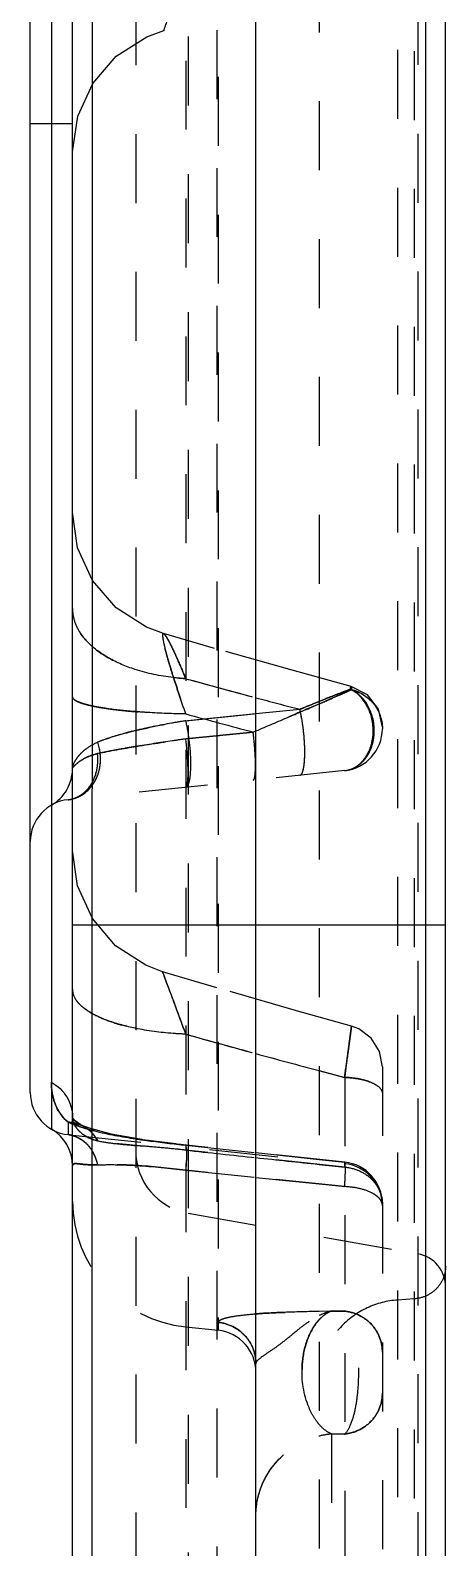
# Model space of a CAD drawing. Header units: millimetres. Extents: x 1727 to 4210, y -6182 to 759.
# Drawn here: x 3011.46 to 3021.31, y -571.47 to -535.51 of the extents above; entities that cross this region are included whole.
import ezdxf

# ---------------------------------------------------------------- set-up
doc = ezdxf.new("R2010")
doc.units = ezdxf.units.MM
doc.header["$LTSCALE"] = 16.335
doc.linetypes.add('HIDDEN', pattern=[0.2, 0.1, -0.1])
doc.layers.get('0').update_dxf_attribs({"linetype": 'CONTINUOUS'})
doc.layers.add('DEFAULT_2', color=8, linetype='HIDDEN')

msp = doc.modelspace()

# ---------------------------------------------------------------- linework, layer by layer
at = {"color": 7, "linetype": 'Continuous'}
for p, q in [((3016.811, -591.714), (3016.811, -415.714)), ((3012.931, -593.711), (3012.935, -415.917)), ((3020.838, -591.503), (3020.838, -415.925)), ((3012.461, -593.626), (3012.461, -416.416)), ((3021.311, -591.003), (3021.311, -416.424)), ((3011.961, -458.873), (3011.961, -560.443)), ((3011.461, -560.688), (3011.461, -459.739)), ((3011.461, -537.714), (3012.461, -537.714)), ((3012.461, -556.714), (3021.311, -556.714)), ((3012.357, -561.385), (3012.357, -561.683)), ((3012.461, -561.694), (3012.357, -561.683))]:
    msp.add_line(p, q, dxfattribs=at)
for centre, radius, start, end in [((3012.461, -560.688), 1, 180, 264), ((3012.848, -560.751), 0.803, 230.9375, 232.2185), ((3013.518, -558.742), 2.887, 246.289, 248.3554), ((3012.33, -562.185), 0.8, 82.6442, 88.1137), ((3011.461, -562.42), 1, 0, 60)]:
    msp.add_arc(centre, radius, start, end, dxfattribs=at)
for points, knots in [([(3011.961, -560.443), (3012.108, -560.524), (3012.364, -560.762), (3012.46, -561.099), (3012.461, -561.263)], [0, 0, 0, 0, 0.505086, 1, 1, 1, 1]), ([(3011.961, -560.443), (3011.961, -560.616), (3012.011, -560.964), (3012.21, -561.267), (3012.343, -561.374)], [0, 0, 0, 0, 0.504046, 1, 1, 1, 1])]:
    msp.add_open_spline(points, degree=3, knots=knots, dxfattribs=at)
msp.add_open_spline([(3012.357, -561.683), (3012.393, -561.686), (3012.43, -561.694), (3012.465, -561.704)], degree=3, dxfattribs=at)
at = {"layer": 'DEFAULT_2', "color": 8, "linetype": 'HIDDEN'}
for p, q in [((3015.881, -417.893), (3015.881, -589.534)), ((3018.311, -419.579), (3018.311, -587.849)), ((3013.961, -423.623), (3013.961, -577.455)), ((3020.172, -428.163), (3020.172, -589.844)), ((3020.567, -428.191), (3020.567, -581.852)), ((3015.148, -428.418), (3015.148, -581.625)), ((3020.65, -430.15), (3020.65, -579.893)), ((3015.201, -431.11), (3015.201, -578.932)), ((3015.916, -520.277), (3015.916, -566.321)), ((3014.618, -549.808), (3014.618, -549.808)), ((3015.148, -551.875), (3017.853, -551.603)), ((3017.853, -551.603), (3016.811, -551.707)), ((3016.811, -551.707), (3015.148, -551.875)), ((3019.811, -552.023), (3019.811, -552.061)), ((3015.148, -552.304), (3016.746, -552.141)), ((3016.746, -552.141), (3015.148, -552.304)), ((3016.746, -552.141), (3016.812, -552.113)), ((3018.916, -553.055), (3012.357, -553.745)), ((3018.311, -560.166), (3018.916, -560.326)), ((3019.811, -560.075), (3019.811, -580.584)), ((3011.961, -560.443), (3011.961, -561.544)), ((3018.916, -560.326), (3018.916, -578.735)), ((3012.357, -561.385), (3012.661, -561.455)), ((3012.461, -561.694), (3018.916, -562.372)), ((3012.661, -561.455), (3012.668, -561.458)), ((3013.951, -561.94), (3014.184, -561.96)), ((3014.915, -561.905), (3014.067, -561.795)), ((3018.917, -562.333), (3014.869, -561.9)), ((3015.148, -561.933), (3015.149, -561.931)), ((3015.148, -561.933), (3015.149, -561.931)), ((3018.916, -562.334), (3015.148, -561.933)), ((3015.148, -561.933), (3016.811, -562.11)), ((3018.916, -562.451), (3015.148, -562.051)), ((3016.811, -562.11), (3018.311, -562.27)), ((3018.311, -562.27), (3018.916, -562.334)), ((3018.311, -562.388), (3018.916, -562.451)), ((3018.916, -562.334), (3018.917, -562.333)), ((3018.916, -562.914), (3015.148, -562.524)), ((3015.148, -562.524), (3016.811, -562.696)), ((3016.811, -562.696), (3018.311, -562.852)), ((3018.311, -562.852), (3018.86, -562.908)), ((3018.86, -562.908), (3018.916, -562.914)), ((3015.201, -563.548), (3020.65, -564.508)), ((3020.567, -565.576), (3020.172, -565.603)), ((3018.602, -565.864), (3018.31, -565.872)), ((3018.602, -565.864), (3018.916, -565.867)), ((3018.916, -565.867), (3018.602, -565.864)), ((3015.148, -566.24), (3015.916, -566.321)), ((3018.602, -568.778), (3018.602, -577.29)), ((3018.915, -568.78), (3018.603, -568.778)), ((3018.603, -568.778), (3018.915, -568.78))]:
    msp.add_line(p, q, dxfattribs=at)
for points in [[(3012.461, -538.391), (3012.584, -537.544), (3012.94, -536.766), (3013.5, -536.121), (3014.221, -535.66), (3014.629, -535.509)], [(3014.618, -549.808), (3014.213, -549.657), (3013.496, -549.195), (3012.938, -548.552), (3012.583, -547.776), (3012.461, -546.93)], [(3019.072, -551.058), (3017.674, -550.677), (3015.832, -550.159), (3014.618, -549.808)], [(3019.811, -552.023), (3019.718, -551.601), (3019.454, -551.258), (3019.072, -551.058)], [(3014.597, -557.821), (3014.197, -557.669), (3013.485, -557.205), (3012.933, -556.562), (3012.582, -555.789), (3012.461, -554.948)], [(3019.078, -559.111), (3017.771, -558.746), (3015.886, -558.203), (3014.598, -557.821)], [(3019.811, -560.075), (3019.742, -559.711), (3019.546, -559.396), (3019.248, -559.176), (3019.078, -559.111)], [(3012.477, -561.299), (3012.462, -561.266), (3012.461, -561.263)], [(3012.476, -561.297), (3012.461, -561.266), (3012.461, -561.263)], [(3012.661, -561.455), (3012.52, -561.354), (3012.476, -561.297)], [(3012.661, -561.454), (3012.524, -561.358), (3012.477, -561.299)], [(3013.408, -561.679), (3012.879, -561.539), (3012.668, -561.458)], [(3014.106, -561.801), (3013.38, -561.672), (3012.861, -561.533)]]:
    msp.add_lwpolyline(points, dxfattribs=at)
for centre, radius, start, end in [((3075.74, -330.631), 228.428, 254.61785, 255.32038), ((3074.326, -335.844), 223.027, 254.61286, 255.05564), ((3018.814, -552.126), 1.026, 56.5563, 75.0843), ((3078.082, -321.781), 237.583, 255.05497, 255.31477), ((3073.45, -338.015), 221.507, 254.73954, 255.16772), ((3073.443, -338.042), 221.479, 254.73951, 255.16775), ((3018.32, -552.113), 1.274, 356.3797, 16.4942), ((3018.811, -552.061), 1, 276.0019, 0), ((3011.461, -553.007), 1, 300, 0), ((3018.848, -552.412), 0.647, 275.6766, 278.004), ((3018.845, -552.397), 0.663, 278.0686, 295.0643), ((3012.461, -554.739), 1, 96, 180), ((3012.288, -553.092), 0.657, 276.0486, 285.682), ((3012.277, -552.991), 0.758, 276.0503, 284.3335), ((2867.789, -613.253), 156.925, 20.10896, 20.68576), ((3077.545, -337.199), 230.701, 254.30778, 255.27758), ((3075.071, -346.166), 221.399, 254.29648, 254.74315), ((3076.447, -341.192), 226.56, 254.73858, 255.13143), ((3012.327, -562.211), 0.826, 66.1949, 82.6345), ((3013.232, -560.952), 0.892, 236.0164, 242.261), ((3012.293, -562.231), 0.861, 27.9057, 47.2599), ((3016.665, -543.99), 17.997, 261.3598, 261.4823), ((3015.461, -562.07), 1.5, 180, 260), ((3009.733, -615.337), 53.563, 84.7321, 85.233), ((3011.871, -591.874), 30.002, 83.7303, 84.6841), ((3018.812, -563.328), 0.999, 0.041, 84.0511), ((3018.811, -563.366), 1, 0, 84), ((3015.461, -563.257), 3, 180, 264), ((3020.511, -565.296), 0.8, 0, 80), ((3015.813, -567.119), 0.994, 42.2153, 84.0462), ((3015.811, -567.316), 1, 0, 84), ((3015.823, -567.119), 0.989, 0.0007, 21.1321), ((3018.813, -570.823), 2.056, 95.8845, 104.363)]:
    msp.add_arc(centre, radius, start, end, dxfattribs=at)
for points, knots in [([(3014.629, -535.509), (3014.616, -535.544), (3014.724, -535.246), (3014.817, -534.996), (3015.025, -534.419), (3015.148, -534.075)], [0, 0, 0, 0, 0.073469, 0.281035, 1, 1, 1, 1]), ([(3012.461, -549.215), (3012.461, -549.312), (3012.495, -549.518), (3012.643, -549.817), (3012.895, -550.099), (3013.239, -550.353), (3013.66, -550.563), (3014.295, -550.779), (3014.806, -550.856), (3015.148, -550.876)], [0, 0, 0, 0, 0.084797, 0.179535, 0.288662, 0.41321, 0.551808, 0.699816, 1, 1, 1, 1]), ([(3013.946, -550.657), (3013.729, -550.586), (3013.33, -550.419), (3012.843, -550.069), (3012.533, -549.66), (3012.461, -549.354), (3012.461, -549.215)], [0, 0, 0, 0, 0.31291, 0.585574, 0.811014, 1, 1, 1, 1]), ([(3014.619, -549.81), (3014.614, -549.808), (3014.599, -549.813), (3014.597, -549.843), (3014.598, -549.883), (3014.612, -549.976), (3014.647, -550.132), (3014.709, -550.364), (3014.794, -550.648), (3014.898, -550.976), (3015.018, -551.335), (3015.103, -551.584), (3015.148, -551.711)], [0, 0, 0, 0, 0.007202, 0.018961, 0.039805, 0.070287, 0.158662, 0.280242, 0.43067, 0.604824, 0.796647, 1, 1, 1, 1]), ([(3015.148, -551.711), (3015.103, -551.584), (3015.018, -551.335), (3014.898, -550.976), (3014.794, -550.648), (3014.709, -550.364), (3014.647, -550.132), (3014.612, -549.976), (3014.598, -549.883), (3014.597, -549.843), (3014.599, -549.813), (3014.614, -549.808), (3014.619, -549.81)], [0, 0, 0, 0, 0.203263, 0.395087, 0.569283, 0.719748, 0.841342, 0.929718, 0.960198, 0.98104, 0.992797, 1, 1, 1, 1]), ([(3014.619, -549.81), (3014.631, -549.814), (3014.658, -549.844), (3014.699, -549.903), (3014.752, -549.998), (3014.816, -550.122), (3014.889, -550.276), (3015.004, -550.53), (3015.089, -550.733), (3015.148, -550.876)], [0, 0, 0, 0, 0.033235, 0.094809, 0.185027, 0.302943, 0.44624, 0.612094, 1, 1, 1, 1]), ([(3015.148, -550.876), (3015.089, -550.733), (3015.004, -550.53), (3014.889, -550.276), (3014.816, -550.122), (3014.752, -549.998), (3014.699, -549.903), (3014.658, -549.844), (3014.631, -549.814), (3014.619, -549.81)], [0, 0, 0, 0, 0.387708, 0.553568, 0.696907, 0.814875, 0.905134, 0.96674, 1, 1, 1, 1]), ([(3015.148, -550.876), (3015.047, -550.871), (3014.641, -550.835), (3014.238, -550.752), (3013.946, -550.657)], [0, 0, 0, 0, 0.246779, 1, 1, 1, 1]), ([(3012.461, -551.303), (3012.461, -551.331), (3012.501, -551.375), (3012.569, -551.414), (3012.698, -551.467), (3012.921, -551.525), (3013.258, -551.585), (3013.672, -551.635), (3014.311, -551.688), (3014.809, -551.706), (3015.148, -551.711)], [0, 0, 0, 0, 0.030215, 0.054857, 0.087645, 0.179552, 0.304798, 0.458896, 0.632789, 1, 1, 1, 1]), ([(3013.946, -551.657), (3013.736, -551.64), (3013.438, -551.611), (3013.068, -551.552), (3012.853, -551.508), (3012.681, -551.459), (3012.553, -551.409), (3012.461, -551.347), (3012.461, -551.303)], [0, 0, 0, 0, 0.406541, 0.576713, 0.719216, 0.832012, 0.914, 1, 1, 1, 1]), ([(3019.078, -551.134), (3019.021, -551.164), (3018.883, -551.223), (3018.656, -551.323), (3018.386, -551.441), (3017.976, -551.617), (3017.427, -551.852), (3016.978, -552.044), (3016.746, -552.141)], [0, 0, 0, 0, 0.075227, 0.176486, 0.294085, 0.423341, 0.703428, 1, 1, 1, 1]), ([(3019.046, -551.126), (3018.974, -551.157), (3018.803, -551.218), (3018.524, -551.33), (3018.2, -551.461), (3017.971, -551.554), (3017.853, -551.603)], [0, 0, 0, 0, 0.182888, 0.424599, 0.701126, 1, 1, 1, 1]), ([(3018.315, -551.415), (3018.454, -551.359), (3018.696, -551.258), (3018.944, -551.17), (3019.047, -551.126)], [0, 0, 0, 0, 0.573368, 1, 1, 1, 1]), ([(3018.317, -551.471), (3018.465, -551.407), (3018.673, -551.315), (3018.927, -551.204), (3019.033, -551.158), (3019.078, -551.134)], [0, 0, 0, 0, 0.581115, 0.819783, 1, 1, 1, 1]), ([(3018.916, -553.055), (3019.002, -553.046), (3019.18, -552.984), (3019.397, -552.792), (3019.54, -552.516), (3019.627, -552.09), (3019.54, -551.641), (3019.299, -551.289), (3019.134, -551.167), (3019.047, -551.126)], [0, 0, 0, 0, 0.107038, 0.22351, 0.34852, 0.482362, 0.753418, 0.881568, 1, 1, 1, 1]), ([(3018.916, -553.055), (3019.004, -553.046), (3019.185, -552.985), (3019.409, -552.796), (3019.559, -552.524), (3019.654, -552.102), (3019.571, -551.653), (3019.331, -551.301), (3019.165, -551.177), (3019.077, -551.134)], [0, 0, 0, 0, 0.109143, 0.226761, 0.351418, 0.48388, 0.752001, 0.880177, 1, 1, 1, 1]), ([(3019.046, -551.126), (3019.051, -551.109), (3019.057, -551.085), (3019.065, -551.064), (3019.07, -551.057), (3019.072, -551.058)], [0, 0, 0, 0, 0.734779, 0.922494, 1, 1, 1, 1]), ([(3019.071, -551.058), (3019.07, -551.057), (3019.065, -551.064), (3019.057, -551.085), (3019.051, -551.108), (3019.047, -551.126)], [0, 0, 0, 0, 0.077861, 0.265794, 1, 1, 1, 1]), ([(3019.047, -551.126), (3019.257, -551.175), (3019.654, -551.412), (3019.811, -551.85), (3019.811, -552.061)], [0, 0, 0, 0, 0.505935, 1, 1, 1, 1]), ([(3019.047, -551.126), (3019.257, -551.175), (3019.654, -551.411), (3019.811, -551.85), (3019.811, -552.06)], [0, 0, 0, 0, 0.50593, 1, 1, 1, 1]), ([(3019.542, -551.751), (3019.501, -551.614), (3019.379, -551.364), (3019.163, -551.181), (3019.047, -551.126)], [0, 0, 0, 0, 0.525176, 1, 1, 1, 1]), ([(3019.072, -551.058), (3019.074, -551.058), (3019.076, -551.067), (3019.077, -551.081), (3019.078, -551.105), (3019.078, -551.124), (3019.078, -551.134)], [0, 0, 0, 0, 0.084073, 0.275439, 0.580872, 1, 1, 1, 1]), ([(3019.617, -552.036), (3019.606, -551.85), (3019.506, -551.488), (3019.236, -551.212), (3019.078, -551.134)], [0, 0, 0, 0, 0.51317, 1, 1, 1, 1]), ([(3015.148, -551.711), (3014.845, -551.707), (3014.444, -551.693), (3014.044, -551.665), (3013.946, -551.657)], [0, 0, 0, 0, 0.754605, 1, 1, 1, 1]), ([(3016.812, -552.113), (3017.074, -552.004), (3017.575, -551.788), (3018.077, -551.575), (3018.317, -551.471)], [0, 0, 0, 0, 0.519635, 1, 1, 1, 1]), ([(3017.853, -551.603), (3017.892, -551.587), (3018.046, -551.524), (3018.2, -551.461), (3018.315, -551.415)], [0, 0, 0, 0, 0.257107, 1, 1, 1, 1]), ([(3017.853, -553.167), (3017.871, -553.165), (3017.897, -553.138), (3017.919, -553.09), (3017.945, -552.998), (3017.965, -552.84), (3017.977, -552.513), (3017.945, -552.091), (3017.889, -551.753), (3017.853, -551.603)], [0, 0, 0, 0, 0.033566, 0.061534, 0.099887, 0.210835, 0.360041, 0.710957, 1, 1, 1, 1]), ([(3017.853, -553.167), (3017.875, -553.165), (3017.905, -553.126), (3017.926, -553.067), (3017.951, -552.963), (3017.968, -552.803), (3017.974, -552.506), (3017.946, -552.1), (3017.893, -551.771), (3017.853, -551.603)], [0, 0, 0, 0, 0.041674, 0.076536, 0.121759, 0.238831, 0.378302, 0.675917, 1, 1, 1, 1]), ([(3013.055, -552.379), (3013.334, -552.268), (3014.028, -552.073), (3014.735, -551.938), (3015.148, -551.875)], [0, 0, 0, 0, 0.418241, 1, 1, 1, 1]), ([(3015.148, -551.875), (3015.038, -551.892), (3014.633, -551.958), (3014.23, -552.039), (3013.938, -552.11)], [0, 0, 0, 0, 0.269784, 1, 1, 1, 1]), ([(3015.148, -553.451), (3015.166, -553.45), (3015.193, -553.422), (3015.215, -553.374), (3015.243, -553.282), (3015.263, -553.122), (3015.275, -552.791), (3015.243, -552.366), (3015.185, -552.025), (3015.148, -551.875)], [0, 0, 0, 0, 0.033745, 0.061704, 0.100032, 0.211016, 0.360458, 0.712057, 1, 1, 1, 1]), ([(3012.357, -553.745), (3012.484, -553.731), (3012.756, -553.629), (3013.048, -553.279), (3013.157, -552.823), (3013.105, -552.515), (3013.055, -552.379)], [0, 0, 0, 0, 0.219097, 0.477168, 0.750975, 1, 1, 1, 1]), ([(3012.461, -553.007), (3012.461, -552.961), (3012.488, -552.887), (3012.544, -552.793), (3012.605, -552.707), (3012.684, -552.619), (3012.829, -552.497), (3012.961, -552.426), (3013.055, -552.379)], [0, 0, 0, 0, 0.153718, 0.252585, 0.369573, 0.502413, 0.649713, 1, 1, 1, 1]), ([(3012.873, -553.472), (3012.941, -553.395), (3013.053, -553.219), (3013.152, -552.843), (3013.118, -552.548), (3013.055, -552.379)], [0, 0, 0, 0, 0.265695, 0.531851, 1, 1, 1, 1]), ([(3013.938, -552.11), (3013.851, -552.131), (3013.553, -552.208), (3013.258, -552.299), (3013.055, -552.379)], [0, 0, 0, 0, 0.290426, 1, 1, 1, 1]), ([(3013.055, -552.649), (3013.36, -552.585), (3014.057, -552.464), (3014.756, -552.359), (3015.148, -552.304)], [0, 0, 0, 0, 0.440417, 1, 1, 1, 1]), ([(3015.148, -552.304), (3015.043, -552.319), (3014.642, -552.376), (3014.242, -552.438), (3013.948, -552.486)], [0, 0, 0, 0, 0.262455, 1, 1, 1, 1]), ([(3015.148, -553.451), (3015.158, -553.45), (3015.178, -553.417), (3015.19, -553.352), (3015.201, -553.239), (3015.205, -553.02), (3015.19, -552.702), (3015.164, -552.437), (3015.148, -552.304)], [0, 0, 0, 0, 0.026354, 0.084095, 0.18087, 0.313579, 0.652219, 1, 1, 1, 1]), ([(3016.746, -553.283), (3016.758, -553.282), (3016.78, -553.24), (3016.791, -553.166), (3016.801, -553.043), (3016.802, -552.83), (3016.787, -552.524), (3016.762, -552.272), (3016.746, -552.141)], [0, 0, 0, 0, 0.031284, 0.09987, 0.206829, 0.34375, 0.657298, 1, 1, 1, 1]), ([(3019.487, -552.609), (3019.503, -552.576), (3019.557, -552.443), (3019.585, -552.299), (3019.592, -552.193)], [0, 0, 0, 0, 0.257284, 1, 1, 1, 1]), ([(3012.357, -553.745), (3012.459, -553.734), (3012.677, -553.655), (3012.926, -553.391), (3013.061, -553.033), (3013.069, -552.773), (3013.055, -552.649)], [0, 0, 0, 0, 0.215665, 0.465451, 0.737123, 1, 1, 1, 1]), ([(3012.461, -553.007), (3012.461, -552.999), (3012.475, -552.978), (3012.502, -552.944), (3012.549, -552.899), (3012.643, -552.822), (3012.807, -552.721), (3012.964, -552.668), (3013.055, -552.649)], [0, 0, 0, 0, 0.034556, 0.09834, 0.190025, 0.30751, 0.61113, 1, 1, 1, 1]), ([(3012.461, -553.007), (3012.461, -552.998), (3012.473, -552.974), (3012.525, -552.921), (3012.628, -552.83), (3012.812, -552.722), (3012.968, -552.674), (3013.055, -552.649)], [0, 0, 0, 0, 0.040822, 0.104529, 0.315483, 0.617542, 1, 1, 1, 1]), ([(3013.948, -552.486), (3013.864, -552.5), (3013.565, -552.55), (3013.267, -552.605), (3013.055, -552.649)], [0, 0, 0, 0, 0.282159, 1, 1, 1, 1]), ([(3018.916, -553.055), (3019.035, -553.043), (3019.278, -552.938), (3019.431, -552.727), (3019.487, -552.609)], [0, 0, 0, 0, 0.4756, 1, 1, 1, 1]), ([(3019.126, -552.997), (3019.174, -552.974), (3019.236, -552.936), (3019.291, -552.89), (3019.305, -552.878)], [0, 0, 0, 0, 0.744857, 1, 1, 1, 1]), ([(3012.465, -553.724), (3012.545, -553.701), (3012.707, -553.621), (3012.829, -553.49), (3012.882, -553.414)], [0, 0, 0, 0, 0.474353, 1, 1, 1, 1]), ([(3012.465, -553.726), (3012.54, -553.706), (3012.692, -553.643), (3012.817, -553.535), (3012.873, -553.472)], [0, 0, 0, 0, 0.479988, 1, 1, 1, 1]), ([(3015.148, -559.301), (3015.018, -558.947), (3014.798, -558.351), (3014.699, -558.094), (3014.584, -557.784), (3014.597, -557.821)], [0, 0, 0, 0, 0.7175, 0.925968, 1, 1, 1, 1]), ([(3012.461, -558.239), (3012.461, -558.302), (3012.5, -558.444), (3012.656, -558.635), (3012.908, -558.811), (3013.249, -558.97), (3013.668, -559.103), (3014.305, -559.24), (3014.808, -559.289), (3015.148, -559.301)], [0, 0, 0, 0, 0.061688, 0.138174, 0.237504, 0.361031, 0.506346, 0.666671, 1, 1, 1, 1]), ([(3013.946, -559.161), (3013.733, -559.116), (3013.35, -559.015), (3012.921, -558.824), (3012.673, -558.641), (3012.522, -558.481), (3012.461, -558.331), (3012.461, -558.239)], [0, 0, 0, 0, 0.354143, 0.641838, 0.756361, 0.85157, 1, 1, 1, 1]), ([(3015.148, -559.301), (3015.047, -559.298), (3014.645, -559.275), (3014.243, -559.223), (3013.946, -559.161)], [0, 0, 0, 0, 0.248819, 1, 1, 1, 1]), ([(3018.916, -560.326), (3018.936, -560.161), (3018.969, -559.926), (3019.009, -559.633), (3019.032, -559.456), (3019.051, -559.314), (3019.064, -559.21), (3019.074, -559.147), (3019.076, -559.118), (3019.078, -559.111)], [0, 0, 0, 0, 0.406809, 0.579458, 0.726123, 0.843748, 0.929784, 0.982341, 1, 1, 1, 1]), ([(3019.078, -559.111), (3019.079, -559.112), (3019.076, -559.118), (3019.077, -559.124), (3019.074, -559.139), (3019.071, -559.163), (3019.066, -559.2), (3019.06, -559.247), (3019.049, -559.33), (3019.032, -559.456), (3019.009, -559.632), (3018.98, -559.84), (3018.948, -560.075), (3018.927, -560.24), (3018.916, -560.326)], [0, 0, 0, 0, 0.004393, 0.009882, 0.017565, 0.039502, 0.070053, 0.108983, 0.15606, 0.273678, 0.420363, 0.593045, 0.787924, 1, 1, 1, 1]), ([(3012.357, -561.385), (3012.22, -561.279), (3012.012, -560.973), (3011.961, -560.619), (3011.961, -560.443)], [0, 0, 0, 0, 0.495708, 1, 1, 1, 1]), ([(3018.916, -560.326), (3019.029, -560.33), (3019.246, -560.353), (3019.5, -560.419), (3019.663, -560.502), (3019.764, -560.575), (3019.811, -560.656), (3019.811, -560.705)], [0, 0, 0, 0, 0.330113, 0.633708, 0.757629, 0.858441, 1, 1, 1, 1]), ([(3019.563, -560.453), (3019.466, -560.411), (3019.251, -560.354), (3019.031, -560.33), (3018.916, -560.326)], [0, 0, 0, 0, 0.477875, 1, 1, 1, 1]), ([(3015.148, -561.933), (3014.839, -561.9), (3014.269, -561.832), (3013.494, -561.712), (3012.868, -561.573), (3012.509, -561.452), (3012.357, -561.385)], [0, 0, 0, 0, 0.326195, 0.603589, 0.824808, 1, 1, 1, 1]), ([(3013.055, -561.828), (3012.962, -561.808), (3012.797, -561.745), (3012.605, -561.6), (3012.488, -561.438), (3012.461, -561.321), (3012.461, -561.269)], [0, 0, 0, 0, 0.325273, 0.600514, 0.819537, 1, 1, 1, 1]), ([(3012.461, -561.269), (3012.461, -561.287), (3012.468, -561.369), (3012.502, -561.448), (3012.537, -561.5)], [0, 0, 0, 0, 0.229392, 1, 1, 1, 1]), ([(3012.357, -561.683), (3012.522, -561.7), (3012.775, -561.834), (3012.973, -562.131), (3013.036, -562.31), (3013.055, -562.402)], [0, 0, 0, 0, 0.470658, 0.73369, 1, 1, 1, 1]), ([(3012.453, -561.425), (3012.474, -561.434), (3012.564, -561.468), (3012.655, -561.499), (3012.725, -561.521)], [0, 0, 0, 0, 0.237707, 1, 1, 1, 1]), ([(3012.465, -561.704), (3012.483, -561.708), (3012.554, -561.732), (3012.621, -561.766), (3012.669, -561.796)], [0, 0, 0, 0, 0.243791, 1, 1, 1, 1]), ([(3012.537, -561.5), (3012.548, -561.517), (3012.604, -561.591), (3012.675, -561.652), (3012.734, -561.692)], [0, 0, 0, 0, 0.2236, 1, 1, 1, 1]), ([(3012.668, -561.458), (3012.709, -561.477), (3012.867, -561.565), (3012.991, -561.708), (3013.055, -561.828)], [0, 0, 0, 0, 0.251469, 1, 1, 1, 1]), ([(3012.725, -561.521), (3012.81, -561.547), (3013.216, -561.66), (3013.632, -561.733), (3013.961, -561.783)], [0, 0, 0, 0, 0.210665, 1, 1, 1, 1]), ([(3012.817, -561.742), (3012.835, -561.751), (3012.911, -561.788), (3012.992, -561.814), (3013.055, -561.828)], [0, 0, 0, 0, 0.23828, 1, 1, 1, 1]), ([(3012.669, -561.796), (3012.693, -561.812), (3012.788, -561.881), (3012.866, -561.973), (3012.914, -562.049)], [0, 0, 0, 0, 0.243247, 1, 1, 1, 1]), ([(3015.148, -562.051), (3014.897, -562.023), (3014.452, -561.981), (3013.861, -561.934), (3013.414, -561.89), (3013.162, -561.851), (3013.055, -561.828)], [0, 0, 0, 0, 0.359092, 0.637197, 0.843804, 1, 1, 1, 1]), ([(3013.055, -561.828), (3013.18, -561.855), (3013.479, -561.899), (3013.779, -561.925), (3013.951, -561.94)], [0, 0, 0, 0, 0.427549, 1, 1, 1, 1]), ([(3013.999, -561.789), (3014.089, -561.802), (3014.471, -561.856), (3014.854, -561.901), (3015.148, -561.933)], [0, 0, 0, 0, 0.234074, 1, 1, 1, 1]), ([(3015.149, -561.931), (3015.152, -561.932), (3015.15, -561.947), (3015.153, -561.966), (3015.15, -562.006), (3015.149, -562.034), (3015.148, -562.051)], [0, 0, 0, 0, 0.073397, 0.269783, 0.581723, 1, 1, 1, 1]), ([(3015.148, -561.976), (3015.152, -561.976), (3015.158, -561.994), (3015.162, -562.02), (3015.165, -562.069), (3015.166, -562.165), (3015.161, -562.32), (3015.153, -562.451), (3015.148, -562.524)], [0, 0, 0, 0, 0.023271, 0.076934, 0.162974, 0.281156, 0.603749, 1, 1, 1, 1]), ([(3015.151, -561.98), (3015.151, -561.985), (3015.15, -562.008), (3015.149, -562.032), (3015.148, -562.051)], [0, 0, 0, 0, 0.211537, 1, 1, 1, 1]), ([(3015.149, -561.931), (3015.151, -561.931), (3015.151, -561.937), (3015.153, -561.951), (3015.152, -561.968), (3015.151, -561.98)], [0, 0, 0, 0, 0.077352, 0.271103, 1, 1, 1, 1]), ([(3012.461, -562.42), (3012.461, -562.41), (3012.466, -562.389), (3012.499, -562.37), (3012.546, -562.368), (3012.611, -562.375), (3012.694, -562.386), (3012.845, -562.398), (3012.967, -562.4), (3013.055, -562.402)], [0, 0, 0, 0, 0.046915, 0.096745, 0.168959, 0.273213, 0.409783, 0.576929, 1, 1, 1, 1]), ([(3013.055, -562.402), (3012.967, -562.4), (3012.845, -562.398), (3012.694, -562.386), (3012.611, -562.375), (3012.546, -562.368), (3012.499, -562.37), (3012.467, -562.389), (3012.461, -562.41), (3012.461, -562.42)], [0, 0, 0, 0, 0.423127, 0.59033, 0.726947, 0.831205, 0.903449, 0.953392, 1, 1, 1, 1]), ([(3015.148, -562.524), (3014.752, -562.476), (3014.056, -562.409), (3013.355, -562.385), (3013.055, -562.402)], [0, 0, 0, 0, 0.569427, 1, 1, 1, 1]), ([(3013.055, -562.402), (3013.098, -562.399), (3013.295, -562.392), (3013.493, -562.394), (3013.648, -562.399)], [0, 0, 0, 0, 0.219378, 1, 1, 1, 1]), ([(3013.648, -562.399), (3013.76, -562.403), (3014.261, -562.427), (3014.761, -562.477), (3015.148, -562.524)], [0, 0, 0, 0, 0.223761, 1, 1, 1, 1]), ([(3018.916, -562.451), (3018.917, -562.434), (3018.918, -562.406), (3018.921, -562.366), (3018.919, -562.348), (3018.92, -562.333), (3018.917, -562.333)], [0, 0, 0, 0, 0.429725, 0.742081, 0.932274, 1, 1, 1, 1]), ([(3018.92, -562.371), (3018.92, -562.376), (3018.919, -562.403), (3018.917, -562.43), (3018.916, -562.451)], [0, 0, 0, 0, 0.199298, 1, 1, 1, 1]), ([(3018.916, -562.914), (3018.921, -562.84), (3018.929, -562.709), (3018.934, -562.556), (3018.933, -562.463), (3018.93, -562.415), (3018.926, -562.389), (3018.92, -562.372), (3018.916, -562.372)], [0, 0, 0, 0, 0.407166, 0.722881, 0.83859, 0.923462, 0.976627, 1, 1, 1, 1]), ([(3018.916, -562.914), (3018.921, -562.84), (3018.929, -562.709), (3018.934, -562.556), (3018.933, -562.463), (3018.93, -562.415), (3018.926, -562.389), (3018.92, -562.372), (3018.916, -562.372)], [0, 0, 0, 0, 0.40718, 0.722918, 0.838616, 0.923477, 0.976619, 1, 1, 1, 1]), ([(3018.916, -562.451), (3019.036, -562.463), (3019.27, -562.523), (3019.565, -562.719), (3019.764, -562.999), (3019.811, -563.22), (3019.811, -563.327)], [0, 0, 0, 0, 0.264381, 0.519849, 0.763915, 1, 1, 1, 1]), ([(3018.917, -562.333), (3018.921, -562.333), (3018.918, -562.352), (3018.92, -562.361), (3018.92, -562.371)], [0, 0, 0, 0, 0.260589, 1, 1, 1, 1]), ([(3019.755, -563.036), (3019.744, -563.009), (3019.694, -562.899), (3019.619, -562.801), (3019.554, -562.738)], [0, 0, 0, 0, 0.246724, 1, 1, 1, 1]), ([(3019.811, -563.366), (3019.811, -563.308), (3019.765, -563.213), (3019.661, -563.122), (3019.504, -563.029), (3019.252, -562.948), (3019.033, -562.92), (3018.916, -562.914)], [0, 0, 0, 0, 0.164036, 0.266704, 0.386102, 0.671458, 1, 1, 1, 1]), ([(3021.311, -564.798), (3021.311, -564.895), (3021.273, -565.092), (3021.109, -565.344), (3020.863, -565.519), (3020.666, -565.569), (3020.567, -565.576)], [0, 0, 0, 0, 0.247134, 0.4959, 0.747035, 1, 1, 1, 1]), ([(3020.172, -565.603), (3019.924, -565.62), (3019.432, -565.745), (3018.817, -566.184), (3018.407, -566.813), (3018.311, -567.305), (3018.311, -567.547)], [0, 0, 0, 0, 0.252965, 0.5041, 0.752866, 1, 1, 1, 1]), ([(3015.916, -566.13), (3015.916, -566.119), (3015.935, -566.09), (3015.988, -566.063), (3016.067, -566.034), (3016.227, -565.996), (3016.487, -565.958), (3016.851, -565.925), (3017.263, -565.903), (3017.852, -565.883), (3018.301, -565.872), (3018.602, -565.864)], [0, 0, 0, 0, 0.01308, 0.033951, 0.064659, 0.105457, 0.215009, 0.352542, 0.506612, 0.669064, 1, 1, 1, 1]), ([(3018.31, -565.872), (3018.053, -565.879), (3017.551, -565.892), (3017.05, -565.912), (3016.806, -565.931)], [0, 0, 0, 0, 0.512643, 1, 1, 1, 1]), ([(3016.811, -567.119), (3016.811, -567.079), (3016.895, -566.984), (3017.064, -566.872), (3017.304, -566.711), (3017.564, -566.512), (3017.821, -566.293), (3018.148, -566.044), (3018.419, -565.909), (3018.602, -565.864)], [0, 0, 0, 0, 0.054469, 0.151514, 0.286306, 0.441737, 0.598515, 0.744282, 1, 1, 1, 1]), ([(3018.602, -565.864), (3018.515, -565.896), (3018.337, -566.019), (3018.116, -566.313), (3017.944, -566.754), (3017.88, -567.304), (3017.95, -567.854), (3018.121, -568.302), (3018.339, -568.608), (3018.515, -568.742), (3018.602, -568.778)], [0, 0, 0, 0, 0.08227, 0.185936, 0.32275, 0.496165, 0.670477, 0.809904, 0.916316, 1, 1, 1, 1]), ([(3018.31, -566.071), (3018.332, -566.047), (3018.418, -565.963), (3018.521, -565.896), (3018.602, -565.864)], [0, 0, 0, 0, 0.271646, 1, 1, 1, 1]), ([(3018.602, -565.864), (3018.578, -565.87), (3018.478, -565.898), (3018.381, -565.937), (3018.311, -565.971)], [0, 0, 0, 0, 0.244865, 1, 1, 1, 1]), ([(3019.811, -566.84), (3019.811, -566.729), (3019.77, -566.493), (3019.58, -566.178), (3019.28, -565.949), (3019.036, -565.879), (3018.916, -565.867)], [0, 0, 0, 0, 0.231298, 0.485583, 0.748033, 1, 1, 1, 1]), ([(3018.916, -568.78), (3018.976, -568.728), (3019.074, -568.547), (3019.171, -568.218), (3019.235, -567.791), (3019.258, -567.315), (3019.235, -566.84), (3019.171, -566.416), (3019.075, -566.092), (3018.976, -565.916), (3018.916, -565.867)], [0, 0, 0, 0, 0.078583, 0.194659, 0.340581, 0.502756, 0.664406, 0.809114, 0.923352, 1, 1, 1, 1]), ([(3018.916, -565.867), (3019.036, -565.879), (3019.28, -565.949), (3019.58, -566.178), (3019.77, -566.493), (3019.811, -566.729), (3019.811, -566.84)], [0, 0, 0, 0, 0.251965, 0.514414, 0.768701, 1, 1, 1, 1]), ([(3015.916, -566.13), (3016.037, -566.143), (3016.276, -566.213), (3016.571, -566.439), (3016.766, -566.754), (3016.811, -566.999), (3016.811, -567.119)], [0, 0, 0, 0, 0.250632, 0.500854, 0.750586, 1, 1, 1, 1]), ([(3017.917, -567.05), (3017.937, -566.856), (3018.018, -566.504), (3018.201, -566.189), (3018.31, -566.071)], [0, 0, 0, 0, 0.550146, 1, 1, 1, 1]), ([(3016.555, -566.454), (3016.575, -566.477), (3016.652, -566.57), (3016.712, -566.678), (3016.745, -566.763)], [0, 0, 0, 0, 0.253122, 1, 1, 1, 1]), ([(3018.14, -568.3), (3018.095, -568.214), (3017.927, -567.821), (3017.883, -567.378), (3017.917, -567.05)], [0, 0, 0, 0, 0.227148, 1, 1, 1, 1]), ([(3018.916, -568.78), (3019.036, -568.767), (3019.279, -568.698), (3019.58, -568.47), (3019.77, -568.156), (3019.811, -567.921), (3019.811, -567.811)], [0, 0, 0, 0, 0.252383, 0.514987, 0.769078, 1, 1, 1, 1]), ([(3019.811, -567.811), (3019.811, -567.921), (3019.77, -568.156), (3019.58, -568.47), (3019.279, -568.698), (3019.036, -568.767), (3018.916, -568.78)], [0, 0, 0, 0, 0.23092, 0.48501, 0.747615, 1, 1, 1, 1]), ([(3018.31, -568.551), (3018.294, -568.533), (3018.231, -568.454), (3018.177, -568.368), (3018.14, -568.3)], [0, 0, 0, 0, 0.235587, 1, 1, 1, 1]), ([(3018.602, -568.778), (3018.576, -568.767), (3018.466, -568.709), (3018.372, -568.624), (3018.31, -568.551)], [0, 0, 0, 0, 0.229265, 1, 1, 1, 1]), ([(3016.811, -570.716), (3016.811, -570.488), (3016.899, -570.008), (3017.292, -569.378), (3017.893, -568.935), (3018.369, -568.802), (3018.602, -568.778)], [0, 0, 0, 0, 0.238695, 0.495972, 0.755719, 1, 1, 1, 1]), ([(3016.811, -570.716), (3016.811, -570.514), (3016.88, -570.09), (3017.19, -569.513), (3017.685, -569.063), (3018.095, -568.885), (3018.303, -568.832)], [0, 0, 0, 0, 0.236011, 0.489843, 0.74927, 1, 1, 1, 1])]:
    msp.add_open_spline(points, degree=3, knots=knots, dxfattribs=at)
for points in [[(3012.667, -561.458), (3012.744, -561.492), (3012.815, -561.54), (3012.877, -561.597)], [(3012.914, -562.049), (3012.981, -562.156), (3013.029, -562.278), (3013.055, -562.402)], [(3015.148, -562.051), (3015.702, -562.11), (3016.257, -562.168), (3016.811, -562.228)], [(3016.811, -562.228), (3017.311, -562.281), (3017.811, -562.335), (3018.311, -562.388)], [(3019.811, -563.327), (3019.811, -563.229), (3019.792, -563.128), (3019.755, -563.036)]]:
    msp.add_open_spline(points, degree=3, dxfattribs=at)

doc.saveas('drawing.dxf')
